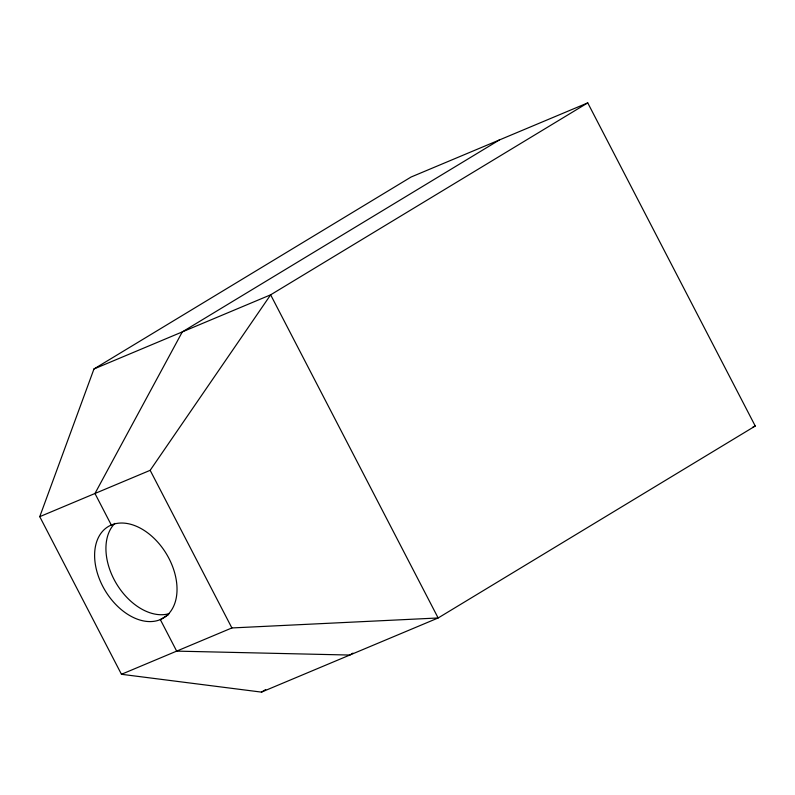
<?xml version="1.0" encoding="UTF-8"?>
<svg xmlns="http://www.w3.org/2000/svg" width="795" height="795" viewBox="0 0 795 795"><rect width="100%" height="100%" fill="white"/><g stroke="black" fill="none" stroke-linecap="round" stroke-linejoin="round"><path stroke-width="1.19" d="M39.75 516.661L93.969 368.969L411.075 177.027L587.744 102.883L755.25 426.031L438.144 617.973L261.476 692.117L121.456 674.289L39.75 516.661L150.166 470.322L270.638 294.826L587.744 102.883M499.409 139.95L182.303 331.893L94.963 493.486L111.3 525.018M168.56 614.605L160.332 619.593A53.414 35.715 58.8 0 1 94.873 560.694A53.414 35.715 58.8 0 1 152.242 536.615A53.414 35.715 58.8 0 1 160.332 619.593L176.669 651.125L349.81 655.05L352.99 653.122M261.476 692.117L265.719 689.553M93.969 368.969L270.638 294.826L438.144 617.973L231.882 627.951L121.456 674.289M752.984 426.985L755.25 426.031M150.166 470.322L231.882 627.951M169.444 613.541A53.414 35.715 58.8 0 1 116.577 583.928A53.414 35.715 58.8 0 1 114.887 523.368"/></g></svg>
